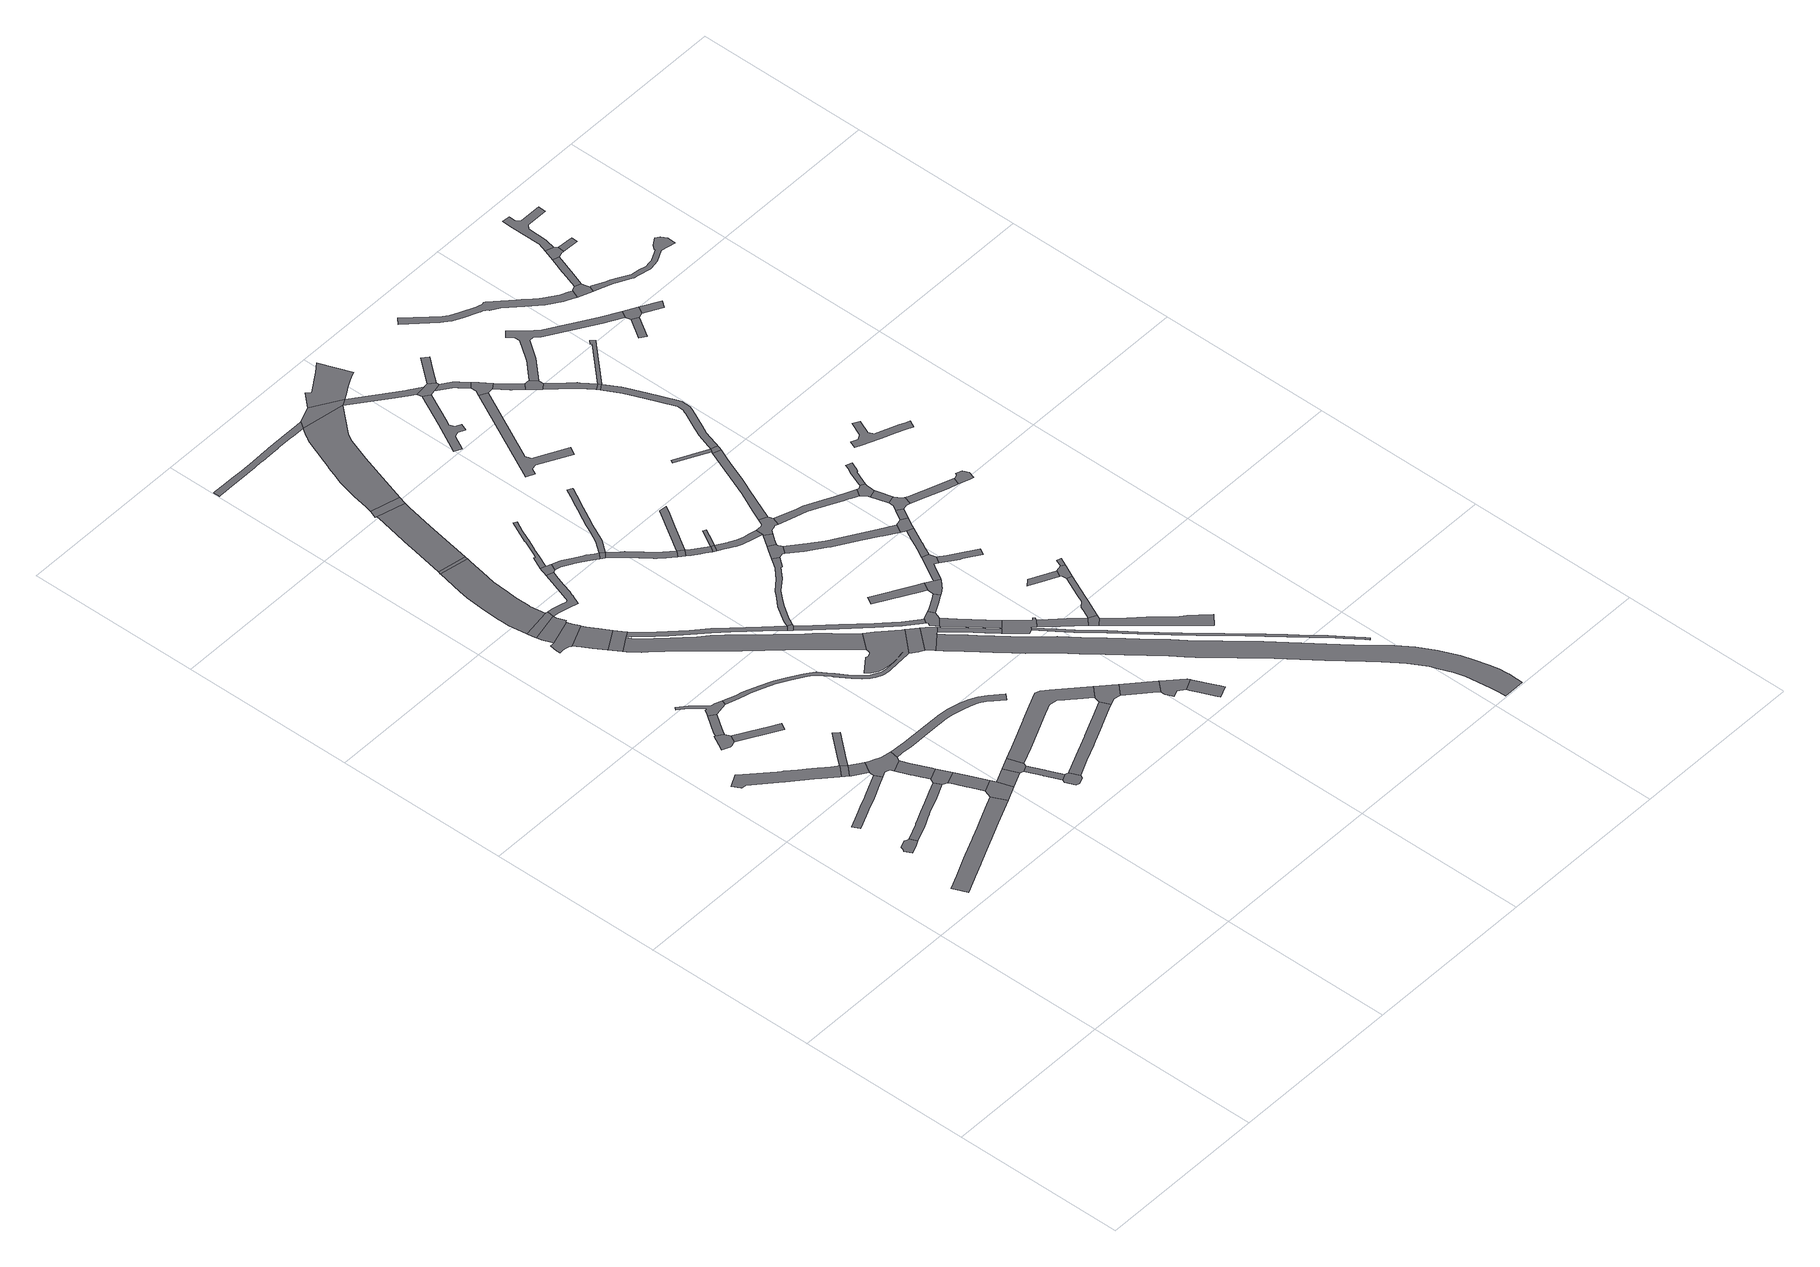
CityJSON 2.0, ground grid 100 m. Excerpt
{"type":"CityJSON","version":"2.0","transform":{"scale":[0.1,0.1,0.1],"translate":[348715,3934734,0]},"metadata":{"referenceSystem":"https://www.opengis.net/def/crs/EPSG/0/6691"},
"CityObjects":{
"road1":{"type":"Road","geometry":[{"type":"MultiSurface","lod":"1","boundaries":[[[0,1,2,3,4,5,6,7,8,9]]]}]},
"road2":{"type":"Road","attributes":{"RoadStructureAttribute.sectionType":"1"},"geometry":[{"type":"MultiSurface","lod":"1","boundaries":[[[10,11,12,13,14,15,16,17,18,19,20,21,22,23,24,25,26,27,28,29,30]]]}]},
"road3":{"type":"Road","attributes":{"RoadStructureAttribute.sectionType":"1"},"geometry":[{"type":"MultiSurface","lod":"1","boundaries":[[[31,32,33,34,35,36,37,38,39,40,41,42,43,44,45,46,47,48,49,50,51,52,53,54,55,56,57,58]]]}]},
"road4":{"type":"Road","attributes":{"RoadStructureAttribute.sectionType":"1"},"geometry":[{"type":"MultiSurface","lod":"1","boundaries":[[[59,60,61,62,63,64,65,66,67,68,69,70,71,72,73]]]}]},
"road5":{"type":"Road","attributes":{"RoadStructureAttribute.sectionType":"1"},"geometry":[{"type":"MultiSurface","lod":"1","boundaries":[[[74,75,76,77,78,79,80,4,3,81,82,83,84,85,86,87,88,89]]]}]},
"road6":{"type":"Road","geometry":[{"type":"MultiSurface","lod":"1","boundaries":[[[90,91,92,93,94,95,96,97,98]]]}]},
"road7":{"type":"Road","geometry":[{"type":"MultiSurface","lod":"1","boundaries":[[[99,100,101,31,58]]]}]},
"road8":{"type":"Road","attributes":{"RoadStructureAttribute.sectionType":"1"},"geometry":[{"type":"MultiSurface","lod":"1","boundaries":[[[93,102,103,104,105,94]]]}]},
"road9":{"type":"Road","attributes":{"RoadStructureAttribute.sectionType":"1"},"geometry":[{"type":"MultiSurface","lod":"1","boundaries":[[[100,106,107,108,109,110,111,112,101]]]}]},
"road10":{"type":"Road","attributes":{"RoadStructureAttribute.sectionType":"1"},"geometry":[{"type":"MultiSurface","lod":"1","boundaries":[[[113,114,115,116,117,92,91]]]}]},
"road11":{"type":"Road","geometry":[{"type":"MultiSurface","lod":"1","boundaries":[[[118,119,120,121,122,108,107,67,66,123,124,125,126,127]]]}]},
"road12":{"type":"Road","geometry":[{"type":"MultiSurface","lod":"1","boundaries":[[[128,129,130,131,132,133,134,135,136,137,138,139,104,103,140,141,142,143,144,145]]]}]},
"road13":{"type":"Road","geometry":[{"type":"MultiSurface","lod":"1","boundaries":[[[146,147,148,149,150,31,101]]]}]},
"road14":{"type":"Road","attributes":{"RoadStructureAttribute.sectionType":"1"},"geometry":[{"type":"MultiSurface","lod":"1","boundaries":[[[151,152,153,154,155,156,157,158,159,126,125]]]}]},
"road15":{"type":"Road","geometry":[{"type":"MultiSurface","lod":"1","boundaries":[[[88,160,161,156,155,89]]]}]},
"road16":{"type":"Road","attributes":{"RoadStructureAttribute.sectionType":"1"},"geometry":[{"type":"MultiSurface","lod":"1","boundaries":[[[162,161,160,163,164,165,166,167]]]}]},
"road17":{"type":"Road","geometry":[{"type":"MultiSurface","lod":"1","boundaries":[[[21,20,168,169,167,166]]]}]},
"road18":{"type":"Road","attributes":{"RoadStructureAttribute.sectionType":"1"},"geometry":[{"type":"MultiSurface","lod":"1","boundaries":[[[169,168,170,171]]]}]},
"road19":{"type":"Road","geometry":[{"type":"MultiSurface","lod":"1","boundaries":[[[172,173,174,175,176,177,178,179,180,181,182,183,184,185,186]]]}]},
"road20":{"type":"Road","attributes":{"function":"3","RoadStructureAttribute.sectionType":"1"},"geometry":[{"type":"MultiSurface","lod":"1","boundaries":[[[185,187,188,189,190,191,192,186]]]}]},
"road21":{"type":"Road","geometry":[{"type":"MultiSurface","lod":"1","boundaries":[[[193,191,190,194,195,196]]]}]},
"road22":{"type":"Road","attributes":{"RoadStructureAttribute.sectionType":"1"},"geometry":[{"type":"MultiSurface","lod":"1","boundaries":[[[197,198,199,200,201,202,203,204,205,182,181]]]}]},
"road23":{"type":"Road","geometry":[{"type":"MultiSurface","lod":"1","boundaries":[[[206,207,208,209,171,170]]]}]},
"road24":{"type":"Road","geometry":[{"type":"MultiSurface","lod":"1","boundaries":[[[210,211,212,213,214,202,201,215]]]}]},
"road25":{"type":"Road","attributes":{"RoadStructureAttribute.sectionType":"1"},"geometry":[{"type":"MultiSurface","lod":"1","boundaries":[[[216,217,218,219,207,206,220,221,222,223]]]}]},
"road26":{"type":"Road","geometry":[{"type":"MultiSurface","lod":"1","boundaries":[[[224,225,226,227,216,223,228,229]]]}]},
"road27":{"type":"Road","attributes":{"RoadStructureAttribute.sectionType":"1"},"geometry":[{"type":"MultiSurface","lod":"1","boundaries":[[[230,231,232,233,234,235,236,237,238,196,195,239,240,241,242,243,244,245,246,247,248,249,250]]]}]},
"road28":{"type":"Road","attributes":{"RoadStructureAttribute.sectionType":"1"},"geometry":[{"type":"MultiSurface","lod":"1","boundaries":[[[251,252,253,254,255,256,257,258,259,260,261,262,263,264,265,266,267,268,269,270,271,272,273,274,275,118,127]]]}]},
"road29":{"type":"Road","geometry":[{"type":"MultiSurface","lod":"1","boundaries":[[[276,277,278,279,230,250]]]}]},
"road30":{"type":"Road","attributes":{"RoadStructureAttribute.sectionType":"1"},"geometry":[{"type":"MultiSurface","lod":"1","boundaries":[[[190,280,281,282,283,284,285,286,287,288,289,290,291,292,293,294,295,296,297,298,299,300,301,194]]]}]},
"road31":{"type":"Road","geometry":[{"type":"MultiSurface","lod":"1","boundaries":[[[302,303,304,305,306,307,308,309,310,311,312,313,314,315,316,317,318,319,320,321,322,323,324,325,326,327,328,329,330,331,332,141,140,333,334,335,336,337,338,339,340,341,342,343,344,345,346,347,348,349,350,351,352,353,354,355,356,357,358,359,360,361,362,363,364,365,366,367,368]]]}]},
"road32":{"type":"Road","attributes":{"function":"3","RoadStructureAttribute.sectionType":"1"},"geometry":[{"type":"MultiSurface","lod":"1","boundaries":[[[369,370,371,372,373,374,375,376,377,378,361,360,379,380,381,382,383,384,385,386,387,388,389,390,391,392,393,394,210,215]]]}]},
"road33":{"type":"Road","attributes":{"RoadStructureAttribute.sectionType":"1"},"geometry":[{"type":"MultiSurface","lod":"1","boundaries":[[[211,395,396,397,398,399,400,401,402,403,404,405,406,407,408,409,410,411,412,413,212]]]}]},
"road34":{"type":"Road","attributes":{"function":"3","RoadStructureAttribute.sectionType":"1"},"geometry":[{"type":"MultiSurface","lod":"1","boundaries":[[[414,415,416,417,278,277,418,419,420,421,422]]]}]},
"road35":{"type":"Road","geometry":[{"type":"MultiSurface","lod":"1","boundaries":[[[423,424,425,426,292,291,427,428,429]]]}]},
"road36":{"type":"Road","attributes":{"RoadStructureAttribute.sectionType":"1"},"geometry":[{"type":"MultiSurface","lod":"1","boundaries":[[[430,431,432,433,434,435,436,227,226,437,438,439,440,441,442,443,444]]]}]},
"road37":{"type":"Road","attributes":{"RoadStructureAttribute.sectionType":"1"},"geometry":[{"type":"MultiSurface","lod":"1","boundaries":[[[208,445,446,447,448,449,450,451,452,453,454,455,456,457,458,459,460,461,462,463,464,465,466,467,209]]]}]},
"road38":{"type":"Road","geometry":[{"type":"MultiSurface","lod":"1","boundaries":[[[421,468,469,470,422]]]}]},
"road39":{"type":"Road","attributes":{"RoadStructureAttribute.sectionType":"1"},"geometry":[{"type":"MultiSurface","lod":"1","boundaries":[[[471,472,473,474,475,476,477,478,428,427,479,480,481,482,483,484]]]}]},
"road40":{"type":"Road","geometry":[{"type":"MultiSurface","lod":"1","boundaries":[[[405,404,485,486,487]]]}]},
"road41":{"type":"Road","attributes":{"RoadStructureAttribute.sectionType":"1"},"geometry":[{"type":"MultiSurface","lod":"1","boundaries":[[[488,489,490,491,492,493,494,495,496,497,498,499,500,423,429]]]}]},
"road42":{"type":"Road","attributes":{"RoadStructureAttribute.sectionType":"1"},"geometry":[{"type":"MultiSurface","lod":"1","boundaries":[[[501,502,503,504,505,506,507,508,509,510,511,512,513,514,515,516,517,518,519,520,521,522,523,524,525,526,527,528,529,530]]]}]},
"road43":{"type":"Road","geometry":[{"type":"MultiSurface","lod":"1","boundaries":[[[484,531,532,533,471]]]}]},
"road44":{"type":"Road","attributes":{"RoadStructureAttribute.sectionType":"1"},"geometry":[{"type":"MultiSurface","lod":"1","boundaries":[[[534,535,536,537,538,539,540,541,486,485,542,543,544,545,546,547,548,549,550]]]}]},
"road45":{"type":"Road","attributes":{"RoadStructureAttribute.sectionType":"1"},"geometry":[{"type":"MultiSurface","lod":"1","boundaries":[[[551,552,553,554,555,556,557,558,559,560,561,562,563,564,565,566,567,568,533,532]]]}]},
"road46":{"type":"Road","geometry":[{"type":"MultiSurface","lod":"1","boundaries":[[[569,357,356,570,571,572,573]]]}]},
"road47":{"type":"Road","attributes":{"function":"3","RoadStructureAttribute.sectionType":"1"},"geometry":[{"type":"MultiSurface","lod":"1","boundaries":[[[574,575,576,577,578,579,580,581,582,583,584,585,586,587,588,589,590,591,592,593,594,595,596,597,598,469,468,599,600,601,602,603,529]]]}]},
"road48":{"type":"Road","geometry":[{"type":"MultiSurface","lod":"1","boundaries":[[[604,605,606,573,572,607,608,609,610,611]]]}]},
"road49":{"type":"Road","attributes":{"RoadStructureAttribute.sectionType":"1"},"geometry":[{"type":"MultiSurface","lod":"1","boundaries":[[[612,613,614,615,616,617,618,619,620,621,622,623,624,625,626,627,628,629,630,631,405,487]]]}]},
"road50":{"type":"Road","geometry":[{"type":"MultiSurface","lod":"1","boundaries":[[[456,455,430,444,632,633,634]]]}]},
"road51":{"type":"Road","geometry":[{"type":"MultiSurface","lod":"1","boundaries":[[[562,561,635,636,637,638]]]}]},
"road52":{"type":"Road","attributes":{"RoadStructureAttribute.sectionType":"1"},"geometry":[{"type":"MultiSurface","lod":"1","boundaries":[[[533,639,640,641,642,643,644,645,646,647,648,649,650,651,652,653,654,655,656,657,658,659,660,661,662,471]]]}]},
"road53":{"type":"Road","attributes":{"RoadStructureAttribute.sectionType":"1"},"geometry":[{"type":"MultiSurface","lod":"1","boundaries":[[[637,663,664,665,666,667,668,669,670,638]]]}]},
"road54":{"type":"Road","attributes":{"RoadStructureAttribute.sectionType":"1"},"geometry":[{"type":"MultiSurface","lod":"1","boundaries":[[[671,634,633,672,673,674]]]}]},
"road55":{"type":"Road","geometry":[{"type":"MultiSurface","lod":"1","boundaries":[[[534,550,675,676,677,678,679,680,681]]]}]},
"road56":{"type":"Road","attributes":{"RoadStructureAttribute.sectionType":"1"},"geometry":[{"type":"MultiSurface","lod":"1","boundaries":[[[682,683,684,685,686,687,688,689,690,691,604,611]]]}]},
"road57":{"type":"Road","geometry":[{"type":"MultiSurface","lod":"1","boundaries":[[[692,693,668,667]]]}]},
"road58":{"type":"Road","attributes":{"RoadStructureAttribute.sectionType":"1"},"geometry":[{"type":"MultiSurface","lod":"1","boundaries":[[[694,695,696,697,698,562,638]]]}]},
"road59":{"type":"Road","attributes":{"RoadStructureAttribute.sectionType":"1"},"geometry":[{"type":"MultiSurface","lod":"1","boundaries":[[[678,699,700,701,702,703,704,705,706,679]]]}]},
"road60":{"type":"Road","geometry":[{"type":"MultiSurface","lod":"1","boundaries":[[[693,707,708,709,710,668]]]}]},
"road61":{"type":"Road","geometry":[{"type":"MultiSurface","lod":"1","boundaries":[[[711,712,713,714,715,671,674,716,717]]]}]},
"road62":{"type":"Road","attributes":{"RoadStructureAttribute.sectionType":"1"},"geometry":[{"type":"MultiSurface","lod":"1","boundaries":[[[718,719,720,721,722,723]]]}]},
"road63":{"type":"Road","geometry":[{"type":"MultiSurface","lod":"1","boundaries":[[[529,603,724,725,530]]]}]},
"road64":{"type":"Road","attributes":{"RoadStructureAttribute.sectionType":"1"},"geometry":[{"type":"MultiSurface","lod":"1","boundaries":[[[680,726,727,728,729,730,731,681]]]}]},
"road65":{"type":"Road","attributes":{"RoadStructureAttribute.sectionType":"1"},"geometry":[{"type":"MultiSurface","lod":"1","boundaries":[[[732,733,734,735,736,737,693,692,738,739,740,741,742,743,744,745,746,747,748,749]]]}]},
"road66":{"type":"Road","attributes":{"RoadStructureAttribute.sectionType":"1"},"geometry":[{"type":"MultiSurface","lod":"1","boundaries":[[[750,751,752,713,712,753,754,755,756,757,758]]]}]},
"road67":{"type":"Road","geometry":[{"type":"MultiSurface","lod":"1","boundaries":[[[759,760,761,762,763,623,622,764,765,766]]]}]},
"road68":{"type":"Road","geometry":[{"type":"MultiSurface","lod":"1","boundaries":[[[767,768,769,770,771,704,703,687,686,772,773,774,775,776]]]}]},
"road69":{"type":"Road","attributes":{"RoadStructureAttribute.sectionType":"1"},"geometry":[{"type":"MultiSurface","lod":"1","boundaries":[[[777,778,779,780,762,761]]]}]},
"road70":{"type":"Road","geometry":[{"type":"MultiSurface","lod":"1","boundaries":[[[728,781,782,783,784,785,786,787,718,723,788,729]]]}]},
"road71":{"type":"Road","attributes":{"RoadStructureAttribute.sectionType":"1"},"geometry":[{"type":"MultiSurface","lod":"1","boundaries":[[[789,790,791,792,793,794,767,776]]]}]},
"road72":{"type":"Road","geometry":[{"type":"MultiSurface","lod":"1","boundaries":[[[748,780,779,795,796,797,798,799,800,801,802,803,804,805,806,749]]]}]},
"road73":{"type":"Road","attributes":{"function":"3","RoadStructureAttribute.sectionType":"1"},"geometry":[{"type":"MultiSurface","lod":"1","boundaries":[[[807,808,809,810,725,724,811,812,813,814,815,816,817]]]}]},
"road74":{"type":"Road","attributes":{"RoadStructureAttribute.sectionType":"1"},"geometry":[{"type":"MultiSurface","lod":"1","boundaries":[[[818,819,820,821,822,823,824,825,826,827,828,829]]]}]},
"road75":{"type":"Road","attributes":{"function":"3","RoadStructureAttribute.sectionType":"1"},"geometry":[{"type":"MultiSurface","lod":"1","boundaries":[[[830,831,832,833,834,835,836,837,838,839,840,841,842,843,844,845,846,847,848,849,850,851,852,853,854,855,856,857,858,859,860,861,862,863,864,865,866,867,868,869,870,871,872,873,874,875,876,877,878,879,880,881,882,883,884,885,886,887,888,889,890,891,892,893,894,895,896,897,898,899,900,901,902,610,609]]]}]},
"road76":{"type":"Road","geometry":[{"type":"MultiSurface","lod":"1","boundaries":[[[791,790,903,904,905,906,907]]]}]},
"road77":{"type":"Road","attributes":{"RoadStructureAttribute.sectionType":"1"},"geometry":[{"type":"MultiSurface","lod":"1","boundaries":[[[908,909,910,911,912,913,914,915,916,917]]]}]},
"road78":{"type":"Road","attributes":{"RoadStructureAttribute.sectionType":"1"},"geometry":[{"type":"MultiSurface","lod":"1","boundaries":[[[918,919,920,921,724,603,922,923,924]]]}]},
"road79":{"type":"Road","attributes":{"RoadStructureAttribute.sectionType":"1"},"geometry":[{"type":"MultiSurface","lod":"1","boundaries":[[[765,925,926,927,928,929,930,931,932,933,934,935,936,937,938,939,940,941,766]]]}]},
"road80":{"type":"Road","geometry":[{"type":"MultiSurface","lod":"1","boundaries":[[[942,943,944,945,787,786,946,947,948,949,950,951]]]}]},
"road81":{"type":"Road","attributes":{"RoadStructureAttribute.sectionType":"1"},"geometry":[{"type":"MultiSurface","lod":"1","boundaries":[[[906,952,953,954,955,956,957,958,959,907]]]}]},
"road82":{"type":"Road","attributes":{"RoadStructureAttribute.sectionType":"1"},"geometry":[{"type":"MultiSurface","lod":"1","boundaries":[[[904,960,961,962,963,964,965,966,967,968,969,970,971,972,973,905]]]}]},
"road83":{"type":"Road","attributes":{"RoadStructureAttribute.sectionType":"1"},"geometry":[{"type":"MultiSurface","lod":"1","boundaries":[[[974,975,976,977,978,979,980,981,982,983,984,985,986,987,988,989,990,774,773,991,992,993,994,995,996,997,998,999,1000,1001,1002,1003,1004,1005,1006,1007,1008,1009]]]}]},
"road84":{"type":"Road","geometry":[{"type":"MultiSurface","lod":"1","boundaries":[[[1010,918,924,818,829,1011,1012,1013]]]}]},
"road85":{"type":"Road","attributes":{"RoadStructureAttribute.sectionType":"1"},"geometry":[{"type":"MultiSurface","lod":"1","boundaries":[[[1014,1015,1016,1017,1018,1019,1020,1021,1022,1023,942,951]]]}]},
"road86":{"type":"Road","attributes":{"RoadStructureAttribute.sectionType":"1"},"geometry":[{"type":"MultiSurface","lod":"1","boundaries":[[[1024,1025,1026,1027,1028,1029,950,949]]]}]},
"road87":{"type":"Road","attributes":{"RoadStructureAttribute.sectionType":"1"},"geometry":[{"type":"MultiSurface","lod":"1","boundaries":[[[1030,1031,1032,1033,1034,1035,1036,1037,1038,1039,1040,1041,803,802]]]}]},
"road88":{"type":"Road","attributes":{"RoadStructureAttribute.sectionType":"1"},"geometry":[{"type":"MultiSurface","lod":"1","boundaries":[[[1042,1043,1044,1045,1046,1047]]]}]},
"road89":{"type":"Road","attributes":{"RoadStructureAttribute.sectionType":"1"},"geometry":[{"type":"MultiSurface","lod":"1","boundaries":[[[1048,1049,1050,1051,1052,1053,800,799,1054,1055,1056,1057,1058,1059,1060,1061,1062]]]}]},
"road90":{"type":"Road","attributes":{"RoadStructureAttribute.sectionType":"1"},"geometry":[{"type":"MultiSurface","lod":"1","boundaries":[[[1063,1064,1065,1066,1067,1068,1069,1070,1012,1011]]]}]},
"road91":{"type":"Road","geometry":[{"type":"MultiSurface","lod":"1","boundaries":[[[1071,933,932,1019,1018,1072,1073,1074]]]}]},
"road92":{"type":"Road","geometry":[{"type":"MultiSurface","lod":"1","boundaries":[[[1075,1076,1077,1078,1079,1080]]]}]},
"road93":{"type":"Road","geometry":[{"type":"MultiSurface","lod":"1","boundaries":[[[1081,1082,1083,1047,1046,1084,955,954]]]}]},
"road94":{"type":"Road","geometry":[{"type":"MultiSurface","lod":"1","boundaries":[[[1085,1086,1087,1010,1013]]]}]},
"road95":{"type":"Road","geometry":[{"type":"MultiSurface","lod":"1","boundaries":[[[916,1088,1089,1090,1091,1068,1067,1092,917]]]}]},
"road96":{"type":"Road","attributes":{"RoadStructureAttribute.sectionType":"1"},"geometry":[{"type":"MultiSurface","lod":"1","boundaries":[[[1093,1094,1095,1071,1074]]]}]},
"road97":{"type":"Road","attributes":{"RoadStructureAttribute.sectionType":"1"},"geometry":[{"type":"MultiSurface","lod":"1","boundaries":[[[1096,1097,1083,1082]]]}]},
"road98":{"type":"Road","attributes":{"RoadStructureAttribute.sectionType":"1"},"geometry":[{"type":"MultiSurface","lod":"1","boundaries":[[[1088,1098,1099,1100,1101,1102,1089]]]}]},
"road99":{"type":"Road","geometry":[{"type":"MultiSurface","lod":"1","boundaries":[[[1079,1038,1037,1103,1104,1105,1080]]]}]},
"road100":{"type":"Road","geometry":[{"type":"MultiSurface","lod":"1","boundaries":[[[1094,1106,1107,1108,1109,1110,1111,1112,1113,1114,1115,1116,1095]]]}]},
"road101":{"type":"Road","geometry":[{"type":"MultiSurface","lod":"1","boundaries":[[[1061,1117,1118,1119,1120,1121,1122,1123,1124,1125,1126,1127,1062]]]}]},
"road102":{"type":"Road","attributes":{"RoadStructureAttribute.sectionType":"1"},"geometry":[{"type":"MultiSurface","lod":"1","boundaries":[[[1112,1111,1128,1121,1120]]]}]},
"road103":{"type":"Road","geometry":[{"type":"MultiSurface","lod":"1","boundaries":[[[1129,1130,1131,1101,1100,1132,1133,1134]]]}]},
"road104":{"type":"Road","attributes":{"RoadStructureAttribute.sectionType":"1"},"geometry":[{"type":"MultiSurface","lod":"1","boundaries":[[[1135,1136,1137,1138,1139,1140,1141,1142,1129,1134]]]}]},
"road105":{"type":"Road","attributes":{"RoadStructureAttribute.sectionType":"1"},"geometry":[{"type":"MultiSurface","lod":"1","boundaries":[[[1143,1144,1145,1146,1147,1148,1149,1150,1151,1126,1125]]]}]},
"road106":{"type":"Road","attributes":{"RoadStructureAttribute.sectionType":"1"},"geometry":[{"type":"MultiSurface","lod":"1","boundaries":[[[1152,1153,1154,1155,1156,1157,1158,1159,1160,1161,1162,1163,1080,1105,1164,1165,1166,1167,1168,1169,1170,1171,1172,1173,1174,1175,1176,1177,1178]]]}]},
"road107":{"type":"Road","geometry":[{"type":"MultiSurface","lod":"1","boundaries":[[[1139,1138,1152,1178]]]}]},
"road108":{"type":"Road","attributes":{"RoadStructureAttribute.sectionType":"1"},"geometry":[{"type":"MultiSurface","lod":"1","boundaries":[[[1179,1180,1181,1182,1183,1184,1108,1107,1185,1186,1187,1188]]]}]},
"road109":{"type":"Road","attributes":{"RoadStructureAttribute.sectionType":"1"},"geometry":[{"type":"MultiSurface","lod":"1","boundaries":[[[1189,1190,1191,1192,1193,1194,1139,1178]]]}]},
"road110":{"type":"Road","geometry":[{"type":"MultiSurface","lod":"1","boundaries":[[[1195,1196,1197,1198,1199,1200,1201,1179,1188]]]}]},
"road111":{"type":"Road","geometry":[{"type":"MultiSurface","lod":"1","boundaries":[[[1202,1203,1204,1205,1206,1207,1208,1209,1210,1211,1212,1213,1214,1131,1130,1215,1216,1217,1218,1219,1220,1221]]]}]},
"road112":{"type":"Road","attributes":{"RoadStructureAttribute.sectionType":"1"},"geometry":[{"type":"MultiSurface","lod":"1","boundaries":[[[1222,1223,1224,1225,1226,1227,1228,1229,1230,1231,1232,1233,1234,1235,1236,1237,1238,1239,1240,1241,1242,1243,1244,1245,1246,1247,1248,1249,1250,1251,1252,1253,1254,1255]]]}]},
"road113":{"type":"Road","attributes":{"RoadStructureAttribute.sectionType":"1"},"geometry":[{"type":"MultiSurface","lod":"1","boundaries":[[[1256,1257,1258,1259,1260,1261,1262,1263,1264,1265,1266,1267,1268,1269,1270,1271]]]}]},
"road114":{"type":"Road","attributes":{"RoadStructureAttribute.sectionType":"1"},"geometry":[{"type":"MultiSurface","lod":"1","boundaries":[[[1272,1273,1274,1275]]]}]},
"road115":{"type":"Road","geometry":[{"type":"MultiSurface","lod":"1","boundaries":[[[1272,1275,1276,1277,1202,1221]]]}]},
"road116":{"type":"Road","geometry":[{"type":"MultiSurface","lod":"1","boundaries":[[[1278,1279,1280,1281,1282,1283,1222,1255]]]}]},
"road117":{"type":"Road","attributes":{"RoadStructureAttribute.sectionType":"1"},"geometry":[{"type":"MultiSurface","lod":"1","boundaries":[[[1284,1285,1277,1276]]]}]},
"road118":{"type":"Road","attributes":{"RoadStructureAttribute.sectionType":"1"},"geometry":[{"type":"MultiSurface","lod":"1","boundaries":[[[1286,1287,1288,1289,1290,1282,1281]]]}]},
"road119":{"type":"Road","geometry":[{"type":"MultiSurface","lod":"1","boundaries":[[[1291,1292,1288,1287,1293,1294,1295]]]}]},
"road120":{"type":"Road","geometry":[{"type":"MultiSurface","lod":"1","boundaries":[[[1296,1297,1298,1299,1300,1301,1302,1303,1304,1305,1306,1307,1308,1309,1310,1311,1312,1313,1314,1315,1316,1317,1318,1319,1320,1321,1322,1323,1324,1325,1326,1327,1328,1279,1278]]]}]},
"road121":{"type":"Road","attributes":{"RoadStructureAttribute.sectionType":"1"},"geometry":[{"type":"MultiSurface","lod":"1","boundaries":[[[1294,1329,1330,1295]]]}]},
"road122":{"type":"Road","attributes":{"RoadStructureAttribute.sectionType":"1"},"geometry":[{"type":"MultiSurface","lod":"1","boundaries":[[[1331,1332,1333,1334,1335,1336,1337,1338,1339,1340,1341,1342,1343,1344,1345,1346,1292,1291]]]}]}
},
"vertices":[
[349,1483,0],[399,1505,0],[410,1510,0],[429,1519,0],[411,1560,0],[402,1563,0],[385,1570,0],[342,1552,0],[336,1535,0],[330,1525,0],
[322,1096,0],[407,1135,0],[424,1142,0],[507,1180,0],[517,1185,0],[650,1244,0],[681,1259,0],[720,1276,0],[783,1304,0],[903,1358,0],[932,1371,0],[895,1453,0],[819,1420,0],[720,1375,0],[689,1361,0],[621,1331,0],[611,1326,0],[508,1280,0],[500,1277,0],[369,1216,0],[284,1178,0],
[575,2153,0],[569,2159,0],[543,2182,0],[521,2200,0],[493,2225,0],[481,2236,0],[474,2243,0],[453,2261,0],[421,2289,0],[368,2336,0],[363,2341,0],[345,2357,0],[219,2471,0],[221,2473,0],[198,2492,0],[191,2499,0],[118,2461,0],[141,2416,0],[142,2416,0],[146,2415,0],[171,2413,0],[313,2285,0],[315,2283,0],[424,2187,0],[444,2169,0],[452,2162,0],[518,2104,0],[523,2099,0],
[312,1789,0],[396,1827,0],[458,1853,0],[484,1865,0],[515,1877,0],[520,1880,0],[600,1918,0],[657,1944,0],[634,1984,0],[516,1930,0],[509,1927,0],[489,1918,0],[424,1888,0],[391,1874,0],[292,1829,0],
[727,1703,0],[652,1669,0],[591,1641,0],[574,1634,0],[544,1620,0],[512,1605,0],[508,1603,0],[512,1554,0],[543,1569,0],[583,1589,0],[606,1599,0],[618,1605,0],[718,1649,0],[792,1682,0],[806,1688,0],[787,1730,0],
[335,2646,0],[364,2654,0],[383,2693,0],[371,2726,0],[334,2749,0],[327,2752,0],[315,2729,0],[281,2665,0],[324,2643,0],
[538,2084,0],[553,2071,0],[603,2127,0],
[395,2762,0],[453,2845,0],[415,2871,0],[346,2772,0],
[562,2063,0],[635,2014,0],[675,2078,0],[630,2108,0],[629,2109,0],[608,2123,0],[605,2125,0],
[564,2540,0],[591,2525,0],[614,2562,0],[543,2602,0],[530,2609,0],
[813,2030,0],[781,2035,0],[754,2040,0],[721,2054,0],[694,2065,0],[688,1958,0],[715,1947,0],[723,1929,0],[791,1959,0],[805,1980,0],
[462,2922,0],[436,2957,0],[407,2988,0],[357,3031,0],[346,3018,0],[395,2975,0],[422,2945,0],[449,2910,0],[453,2903,0],[446,2903,0],[436,2907,0],[428,2890,0],[532,2860,0],[542,2887,0],[505,2901,0],[484,2906,0],[472,2913,0],[467,2917,0],
[628,2156,0],[754,2307,0],[724,2332,0],[703,2307,0],[601,2184,0],
[757,1849,0],[759,1847,0],[783,1792,0],[783,1790,0],[798,1757,0],[867,1787,0],[860,1803,0],[815,1906,0],[795,1951,0],
[833,1675,0],[903,1706,0],
[934,1638,0],[837,1668,0],[872,1588,0],[874,1583,0],[911,1500,0],[981,1531,0],
[1023,1412,0],[995,1499,0],
[1117,1454,0],[1080,1537,0],
[296,3773,0],[282,3774,0],[274,3730,0],[276,3729,0],[273,3706,0],[299,3708,0],[317,3706,0],[334,3703,0],[345,3697,0],[347,3695,0],[483,3755,0],[481,3760,0],[464,3797,0],[457,3822,0],[307,3774,0],
[455,3827,0],[467,3834,0],[448,3882,0],[444,3900,0],[279,3863,0],[285,3834,0],
[274,3883,0],[450,3940,0],[437,3942,0],[269,3917,0],
[355,3687,0],[363,3676,0],[376,3654,0],[404,3608,0],[443,3543,0],[563,3616,0],[525,3678,0],[524,3680,0],[494,3730,0],
[1136,1447,0],[1173,1464,0],[1180,1483,0],[1152,1569,0],
[566,3534,0],[575,3539,0],[601,3555,0],[597,3561,0],[587,3577,0],[483,3481,0],
[1254,1281,0],[1215,1368,0],[1215,1370,0],[1212,1377,0],[1176,1359,0],[1178,1353,0],[1179,1351,0],[1218,1265,0],
[1254,1184,0],[1290,1199,0],[1298,1218,0],[1275,1273,0],[1210,1244,0],[1235,1190,0],
[308,4512,0],[277,4357,0],[277,4356,0],[267,4302,0],[258,4182,0],[255,4135,0],[254,4091,0],[254,4078,0],[254,4019,0],[424,4033,0],[424,4037,0],[424,4050,0],[424,4078,0],[424,4128,0],[428,4179,0],[436,4281,0],[444,4325,0],[445,4329,0],[451,4363,0],[471,4460,0],[474,4479,0],
[844,1980,0],[905,1976,0],[1065,1976,0],[1168,1975,0],[1195,1972,0],[1211,1970,0],[1283,1953,0],[1325,1939,0],[1354,1927,0],[1365,1923,0],[1399,1897,0],[1415,1882,0],[1462,1838,0],[1489,1868,0],[1466,1889,0],[1425,1928,0],[1384,1958,0],[1343,1980,0],[1296,1996,0],[1219,2015,0],[1170,2020,0],[1066,2021,0],[906,2021,0],[859,2026,0],[819,2029,0],
[475,4481,0],[478,4500,0],[313,4529,0],[305,4513,0],
[480,3896,0],[539,3881,0],[594,3867,0],[601,3882,0],[601,3883,0],[612,3908,0],[619,3925,0],[619,3926,0],[629,3953,0],[646,4005,0],[669,4074,0],[679,4098,0],[639,4112,0],[631,4087,0],[606,4011,0],[590,3965,0],[581,3938,0],[575,3923,0],[561,3917,0],[560,3917,0],[540,3923,0],[487,3935,0],
[1147,2490,0],[1167,2463,0],[1201,2444,0],[1226,2436,0],[1264,2431,0],[1294,2431,0],[1328,2434,0],[1363,2440,0],[1379,2443,0],[1381,2439,0],[1304,2427,0],[1243,2425,0],[1214,2428,0],[1198,2432,0],[1171,2447,0],[1150,2460,0],[1125,2485,0],[1095,2523,0],[1048,2597,0],[1041,2607,0],[995,2671,0],[971,2693,0],[946,2709,0],[877,2752,0],[812,2788,0],[789,2798,0],[747,2815,0],[682,2841,0],[647,2853,0],[615,2860,0],[560,2880,0],[609,2834,0],[615,2833,0],[640,2827,0],[674,2817,0],[738,2794,0],[780,2777,0],[801,2767,0],[819,2757,0],[865,2732,0],[933,2690,0],[957,2675,0],[978,2655,0],[1023,2591,0],[1028,2584,0],[1076,2510,0],[1107,2469,0],[1135,2441,0],[1159,2426,0],[1189,2411,0],[1208,2406,0],[1241,2404,0],[1303,2407,0],[1383,2412,0],[1391,2413,0],[1505,2538,0],[1496,2546,0],[1396,2637,0],[1348,2676,0],[1276,2586,0],[1276,2580,0],[1275,2572,0],[1272,2564,0],[1266,2558,0],[1256,2554,0],[1245,2551,0],[1232,2554,0],
[493,3465,0],[540,3407,0],[561,3385,0],[618,3327,0],[720,3216,0],[871,3042,0],[945,2962,0],[1083,2813,0],[1130,2760,0],[1166,2719,0],[1336,2686,0],[1249,2790,0],[1219,2825,0],[1188,2860,0],[1167,2883,0],[1164,2887,0],[953,3116,0],[899,3177,0],[850,3228,0],[800,3273,0],[752,3323,0],[708,3367,0],[665,3411,0],[652,3425,0],[627,3450,0],[586,3500,0],
[589,3516,0],[644,3455,0],[667,3431,0],[714,3383,0],[790,3310,0],[867,3239,0],[932,3171,0],[1040,3057,0],[1119,2975,0],[1124,2969,0],[1146,2990,0],[1061,3078,0],[953,3191,0],[888,3260,0],[811,3331,0],[736,3405,0],[697,3444,0],[666,3476,0],[613,3534,0],
[404,4998,0],[356,4756,0],[353,4739,0],[327,4599,0],[515,4709,0],[527,4773,0],[559,4932,0],[568,4966,0],[406,5010,0],
[658,4170,0],[652,4150,0],[647,4134,0],[647,4133,0],[698,4108,0],[714,4147,0],[687,4158,0],
[1748,1486,0],[1645,1440,0],[1638,1437,0],[1520,1383,0],[1519,1383,0],[1391,1326,0],[1283,1277,0],[1398,1263,0],[1499,1308,0],[1525,1320,0],[1556,1334,0],[1626,1366,0],[1635,1370,0],[1739,1416,0],[1773,1431,0],
[1281,1528,0],[1282,1528,0],[1391,1577,0],[1510,1631,0],[1529,1639,0],[1569,1657,0],[1618,1650,0],[1646,1624,0],[1687,1587,0],[1692,1582,0],[1756,1524,0],[1809,1579,0],[1651,1723,0],[1615,1756,0],[1611,1757,0],[1590,1766,0],[1588,1765,0],[1584,1763,0],[1501,1726,0],[1407,1684,0],[1406,1683,0],[1225,1602,0],[1205,1593,0],
[581,5013,0],[414,5056,0],[397,5013,0],
[928,4020,0],[910,4034,0],[876,4058,0],[862,4067,0],[812,4099,0],[769,4125,0],[752,4132,0],[748,4133,0],[730,4098,0],[785,4068,0],[793,4064,0],[824,4044,0],[873,4013,0],[898,3992,0],
[1143,2948,0],[1165,2968,0],[1170,2978,0],
[718,4229,0],[740,4278,0],[741,4281,0],[766,4335,0],[797,4406,0],[829,4468,0],[811,4476,0],[752,4350,0],[750,4344,0],[722,4281,0],[713,4259,0],[702,4235,0],[691,4239,0],
[631,5727,0],[561,5726,0],[417,5726,0],[408,5725,0],[391,5725,0],[301,5723,0],[214,5720,0],[157,5722,0],[105,5724,0],[82,5724,0],[19,5724,0],[8,5724,0],[9,5687,0],[18,5687,0],[55,5687,0],[82,5688,0],[216,5686,0],[273,5687,0],[292,5688,0],[306,5688,0],[309,5688,0],[335,5688,0],[336,5688,0],[409,5690,0],[451,5690,0],[453,5690,0],[543,5690,0],[561,5689,0],[636,5689,0],[662,5728,0],
[910,3982,0],[921,3974,0],[950,4000,0],
[1624,2514,0],[1614,2522,0],[1536,2585,0],[1469,2651,0],[1441,2679,0],[1320,2804,0],[1232,2896,0],[1206,2922,0],[1184,2902,0],[1187,2899,0],[1206,2880,0],[1298,2783,0],[1419,2658,0],[1484,2594,0],[1516,2563,0],[1595,2498,0],[1606,2490,0],
[987,3907,0],[1005,3884,0],[1032,3850,0],[1039,3842,0],[1057,3819,0],[1061,3815,0],[1076,3795,0],[1087,3781,0],[1106,3761,0],[1118,3750,0],[1161,3713,0],[1187,3743,0],[1116,3809,0],[1076,3860,0],[1073,3864,0],[1065,3874,0],[1017,3933,0],[1004,3947,0],
[1509,2534,0],[1432,2385,0],[1439,2381,0],[1458,2368,0],[1561,2491,0],
[631,5681,0],[626,5673,0],[620,5665,0],[616,5657,0],[611,5649,0],[606,5641,0],[601,5633,0],[596,5625,0],[592,5617,0],[587,5609,0],[583,5601,0],[529,5460,0],[513,5416,0],[511,5413,0],[502,5391,0],[491,5362,0],[481,5333,0],[471,5304,0],[463,5274,0],[454,5245,0],[447,5215,0],[440,5185,0],[434,5155,0],[428,5125,0],[423,5095,0],[651,5229,0],[680,5319,0],[726,5451,0],[753,5496,0],[884,5647,0],
[1619,2428,0],[1614,2434,0],[1585,2471,0],[1466,2363,0],[1492,2330,0],[1493,2328,0],[1584,2399,0],[1596,2408,0],
[1187,3010,0],[1198,3027,0],[1246,3100,0],[1266,3123,0],[1276,3135,0],[1312,3175,0],[1380,3226,0],[1435,3283,0],[1443,3278,0],[1445,3281,0],[1486,3333,0],[1452,3356,0],[1414,3301,0],[1383,3270,0],[1359,3247,0],[1293,3194,0],[1260,3157,0],[1221,3115,0],[1162,3027,0],[1152,3004,0],
[1809,1447,0],[1849,1440,0],[1901,1494,0],
[1167,3708,0],[1177,3700,0],[1191,3687,0],[1218,3717,0],
[1005,4072,0],[1033,4126,0],[1036,4133,0],[1059,4181,0],[1071,4204,0],[1080,4221,0],[1083,4226,0],[1115,4286,0],[1131,4314,0],[1161,4370,0],[1183,4410,0],[1185,4414,0],[1159,4429,0],[1157,4425,0],[1135,4385,0],[1114,4346,0],[1089,4300,0],[1056,4240,0],[1049,4226,0],[1044,4218,0],[1032,4195,0],[1009,4145,0],[1006,4139,0],[979,4088,0],
[1212,3669,0],[1250,3641,0],[1278,3623,0],[1284,3618,0],[1300,3605,0],[1322,3639,0],[1243,3696,0],[1237,3700,0],
[2048,1361,0],[1931,1366,0],[1988,1315,0],[1998,1306,0],
[1616,2482,0],[1607,2464,0],[1622,2440,0],[1633,2427,0],[1676,2463,0],[1691,2501,0],[1676,2537,0],
[1606,2397,0],[1660,2334,0],[1710,2270,0],[1746,2225,0],[1797,2163,0],[1820,2182,0],[1769,2244,0],[1716,2311,0],[1683,2353,0],[1629,2416,0],
[1317,3595,0],[1338,3629,0],
[1312,3863,0],[1370,3954,0],[1390,3987,0],[1345,3991,0],[1344,3989,0],
[1636,2422,0],[1694,2354,0],[1718,2323,0],[1820,2191,0],[1825,2186,0],[1865,2222,0],[1861,2226,0],[1728,2396,0],
[1362,3671,0],[1375,3694,0],[1394,3730,0],[1378,3739,0],
[2054,1250,0],[2091,1221,0],[2158,1251,0],[2152,1266,0],[2076,1335,0],[1999,1276,0],[2018,1234,0],
[1813,2679,0],[1772,2702,0],[1557,2824,0],[1532,2780,0],[1765,2648,0],[1788,2635,0],
[924,5667,0],[760,5765,0],
[1748,2533,0],[1794,2559,0],[1803,2564,0],[1786,2596,0],[1755,2578,0],[1695,2545,0],
[1510,3552,0],[1481,3558,0],[1448,3568,0],[1422,3580,0],[1404,3590,0],[1400,3592,0],[1325,3589,0],[1351,3575,0],[1372,3561,0],[1382,3556,0],[1391,3551,0],[1404,3544,0],[1426,3535,0],[1433,3532,0],[1449,3526,0],[1481,3516,0],[1552,3501,0],[1554,3543,0],
[2218,1117,0],[2207,1142,0],[2161,1246,0],[2099,1205,0],[2119,1157,0],[2123,1148,0],[2156,1073,0],[2162,1059,0],[2231,1089,0],
[1548,3382,0],[1542,3394,0],[1541,3404,0],[1504,3429,0],[1484,3402,0],[1512,3338,0],[1521,3331,0],[1554,3371,0],
[1979,2096,0],[1987,2109,0],[1977,2117,0],[1964,2107,0],[1936,2141,0],[1886,2057,0],[1908,2068,0],[1920,2077,0],[1923,2084,0],[1942,2062,0],
[1563,3436,0],[1564,3437,0],[1586,3465,0],[1549,3494,0],
[1811,2568,0],[1847,2592,0],[1851,2597,0],[1859,2605,0],[1884,2630,0],[1887,2636,0],[1855,2655,0],[1786,2602,0],
[2020,1977,0],[2117,1877,0],[2152,1911,0],[2142,1922,0],[2085,1986,0],[2023,2052,0],
[1601,3485,0],[1630,3493,0],[1639,3497,0],[1647,3493,0],[1655,3490,0],[1669,3534,0],[1663,3552,0],[1660,3561,0],[1616,3581,0],[1601,3550,0],[1591,3543,0],[1571,3542,0],
[1025,5938,0],[972,5899,0],[850,5819,0],[830,5843,0],[954,5686,0],[980,5702,0],[1006,5717,0],[1033,5731,0],[1060,5744,0],[1088,5756,0],[1093,5758,0],
[1189,5395,0],[1094,5205,0],[999,5025,0],[1039,5004,0],[1083,5088,0],[1111,5097,0],[1149,5079,0],[1168,5120,0],[1133,5137,0],[1123,5165,0],[1134,5185,0],[1225,5367,0],
[1506,2312,0],[1518,2296,0],[1582,2217,0],[1590,2207,0],[1669,2107,0],[1684,2088,0],[1769,1981,0],[1867,1869,0],[1939,1778,0],[1975,1734,0],[2020,1680,0],[2035,1661,0],[2078,1609,0],[2215,1437,0],[2261,1377,0],[2293,1334,0],[2295,1332,0],[2323,1298,0],[2347,1270,0],[2375,1237,0],[2426,1176,0],[2503,1085,0],[2694,840,0],[2818,683,0],[2865,623,0],[2918,553,0],[2941,522,0],[2995,425,0],[3013,381,0],[3042,308,0],[3050,277,0],[3058,246,0],[3070,172,0],[3078,100,0],[3081,76,0],[3083,54,0],[3084,9,0],[3208,8,0],[3210,47,0],[3212,87,0],[3211,97,0],[3209,111,0],[3205,157,0],[3194,213,0],[3175,291,0],[3152,363,0],[3105,469,0],[3054,570,0],[2994,653,0],[2985,662,0],[2955,695,0],[2907,755,0],[2784,913,0],[2593,1157,0],[2465,1310,0],[2409,1376,0],[2397,1389,0],[2394,1393,0],[2390,1398,0],[2385,1404,0],[2355,1444,0],[2305,1509,0],[2253,1573,0],[2167,1681,0],[2110,1752,0],[2029,1850,0],[1957,1942,0],[1859,2054,0],[1759,2179,0],[1707,2245,0],[1679,2279,0],[1608,2368,0],[1594,2386,0],
[2132,1862,0],[2151,1839,0],[2188,1870,0],[2198,1891,0],[2154,1912,0],
[1096,4642,0],[1141,4619,0],[1159,4655,0],[1189,4660,0],[1371,4566,0],[1394,4611,0],[1212,4704,0],[1201,4739,0],[1418,5166,0],[1374,5188,0],
[1245,5430,0],[1177,5476,0],[1169,5482,0],[925,5666,0],[1081,5498,0],[1145,5449,0],[1182,5424,0],
[1596,3270,0],[1688,3203,0],[1700,3194,0],[1706,3191,0],[1832,3111,0],[1926,3051,0],[1932,3047,0],[2005,3001,0],[2034,3048,0],[1956,3093,0],[1908,3123,0],[1839,3165,0],[1751,3219,0],[1722,3237,0],[1721,3238,0],[1649,3293,0],[1630,3307,0],
[1942,2806,0],[1911,2752,0],[1868,2677,0],[1858,2660,0],[1889,2639,0],[1935,2717,0],[1945,2732,0],[1965,2718,0],[1989,2754,0],[1979,2794,0],
[2247,1996,0],[2256,2015,0],[2325,2162,0],[2296,2175,0],[2243,2058,0],[2221,2012,0],[2189,1986,0],[2176,1957,0],
[2266,1705,0],[2404,1545,0],[2444,1498,0],[2468,1471,0],[2507,1426,0],[2521,1410,0],[2577,1462,0],[2574,1465,0],[2528,1515,0],[2485,1557,0],[2458,1582,0],[2358,1692,0],[2349,1701,0],[2247,1800,0],
[2942,797,0],[2880,880,0],[2833,945,0],[2777,1012,0],[2707,1099,0],[2640,1181,0],[2578,1256,0],[2511,1337,0],[2448,1409,0],[2447,1411,0],[2418,1447,0],[2378,1498,0],[2372,1505,0],[2242,1665,0],[2150,1783,0],[2047,1907,0],[1994,1980,0],[1982,1971,0],[2035,1897,0],[2138,1774,0],[2230,1656,0],[2335,1526,0],[2366,1488,0],[2413,1430,0],[2429,1409,0],[2435,1401,0],[2500,1327,0],[2566,1246,0],[2628,1172,0],[2696,1089,0],[2765,1002,0],[2822,936,0],[2868,871,0],[2930,788,0],[2945,767,0],[2957,776,0],
[1269,5433,0],[1255,5375,0],[1306,5388,0],[1304,5405,0],
[1981,2797,0],[1999,2834,0],[2018,2871,0],[2020,2874,0],[2068,2969,0],[2032,2984,0],[2002,2925,0],[1983,2886,0],[1971,2862,0],[1960,2842,0],
[2055,2656,0],[2066,2649,0],[2154,2593,0],[2175,2629,0],[2087,2685,0],[2034,2722,0],
[1714,3687,0],[1723,3707,0],[1740,3745,0],[1766,3804,0],[1780,3836,0],[1828,3953,0],[1843,3989,0],[1864,4041,0],[1821,4058,0],[1699,3762,0],[1645,3645,0],[1626,3603,0],
[2165,2313,0],[2163,2311,0],[2131,2285,0],[2179,2261,0],[2285,2208,0],[2303,2244,0],
[2069,3369,0],[1979,3411,0],[1954,3423,0],[1832,3480,0],[1798,3491,0],[1678,3531,0],[1724,3469,0],[1816,3440,0],[1928,3386,0],[1988,3358,0],[2015,3345,0],[2026,3339,0],[2051,3327,0],[2065,3319,0],[2092,3358,0],
[1330,5323,0],[1335,5320,0],[1349,5300,0],[1371,5273,0],[1388,5254,0],[1419,5279,0],[1382,5323,0],[1363,5349,0],
[2070,3059,0],[2078,2987,0],[2083,2997,0],[2107,3038,0],
[1657,4176,0],[1651,4179,0],[1640,4162,0],[1756,4103,0],[1825,4068,0],[1836,4084,0],
[2357,2229,0],[2362,2240,0],[2341,2253,0],[2293,2204,0],
[1363,5478,0],[1420,5548,0],[1385,5576,0],
[1453,5170,0],[1485,5193,0],[1444,5249,0],[1441,5253,0],[1390,5220,0],
[2116,3054,0],[2140,3097,0],[2107,3118,0],
[2384,2286,0],[2358,2293,0],
[1505,5100,0],[1512,5092,0],[1555,5045,0],[1584,5072,0],[1536,5125,0],
[1871,4057,0],[1872,4060,0],[1876,4074,0],
[2167,3103,0],[2188,3096,0],[2203,3143,0],[2191,3155,0],[2179,3172,0],[2171,3190,0],[2125,3176,0],[2126,3175,0],[2126,3173,0],[2126,3171,0],[2124,3147,0],
[2078,3307,0],[2090,3292,0],[2091,3290,0],[2095,3275,0],[2141,3289,0],[2141,3290,0],[2142,3306,0],[2145,3339,0],[2150,3353,0],[2123,3363,0],[2104,3353,0],
[2146,3273,0],
[1645,5005,0],[1645,5034,0],[1615,5071,0],[1566,5032,0],[1605,4989,0],[1613,4981,0],
[1664,4926,0],[1728,4857,0],[1731,4853,0],[1784,4781,0],[1818,4802,0],[1766,4874,0],[1759,4883,0],[1686,4961,0],
[2183,3439,0],[2190,3437,0],[2196,3450,0],[2213,3486,0],[2218,3498,0],[2184,3511,0],[2175,3486,0],[2156,3449,0],[2128,3376,0],
[1795,4764,0],[1850,4663,0],[1891,4562,0],[1955,4403,0],[1954,4365,0],[1947,4349,0],[1943,4341,0],[1919,4290,0],[1894,4240,0],[1870,4190,0],[1845,4108,0],[1842,4096,0],[1877,4077,0],[1879,4081,0],[1884,4096,0],[1908,4176,0],[1930,4222,0],[1982,4329,0],[1994,4355,0],[1994,4358,0],[1996,4410,0],[1989,4427,0],[1928,4577,0],[1887,4680,0],[1876,4700,0],[1829,4785,0],[1829,4786,0],
[2464,3049,0],[2402,3070,0],[2322,3098,0],[2316,3100,0],[2296,3107,0],[2222,3133,0],[2277,3066,0],[2380,3029,0],[2393,3024,0],[2447,3008,0],
[2020,4986,0],[2041,5008,0],[2029,5022,0],[2021,5030,0],[2004,5012,0],[2011,5004,0],
[2508,2988,0],[2532,2981,0],[2544,3020,0],[2530,3053,0],[2493,3066,0],[2489,3056,0],[2466,3045,0],
[2280,5045,0],[2173,5104,0],[1915,5262,0],[1896,5282,0],[1837,5343,0],[1802,5386,0],[1767,5355,0],[1797,5319,0],[1797,5289,0],[1727,5192,0],[1718,5181,0],[1718,5176,0],[1676,5134,0],[1755,5149,0],[1830,5253,0],[1860,5253,0],[1870,5242,0],[1884,5227,0],[2152,5062,0],[2257,5004,0],
[2228,5321,0],[2210,5330,0],[2169,5350,0],[2097,5397,0],[2085,5409,0],[2037,5454,0],[2020,5470,0],[2001,5488,0],[1892,5592,0],[1884,5598,0],[1867,5594,0],[1847,5599,0],[1836,5603,0],[1751,5640,0],[1705,5664,0],[1676,5686,0],[1633,5731,0],[1524,5846,0],[1492,5815,0],[1638,5668,0],[1650,5656,0],[1684,5630,0],[1734,5604,0],[1812,5570,0],[1823,5565,0],[1835,5562,0],[1860,5546,0],[1859,5540,0],[1907,5508,0],[1992,5428,0],[2066,5357,0],[2144,5306,0],[2190,5284,0],[2210,5276,0],
[2625,3475,0],[2607,3481,0],[2573,3496,0],[2441,3549,0],[2428,3578,0],[2463,3658,0],[2426,3678,0],[2389,3596,0],[2361,3584,0],[2325,3599,0],[2307,3558,0],[2345,3540,0],[2467,3491,0],[2487,3483,0],[2557,3456,0],[2607,3435,0],
[2265,4974,0],[2194,4861,0],[2228,4836,0],[2304,4954,0],
[2333,4962,0],[2355,5003,0],
[2292,5244,0],[2305,5278,0],[2299,5292,0],[2294,5322,0],[2258,5334,0],[2234,5326,0],
[2435,4905,0],[2464,4944,0],
[2320,5396,0],[2365,5526,0],[2329,5539,0],[2297,5447,0],[2294,5438,0],
[2398,5591,0],[2353,5607,0],[2394,5537,0],[2410,5536,0],[2413,5575,0],
[2344,5224,0],[2399,5203,0],[2409,5198,0],[2484,5159,0],[2496,5154,0],[2501,5153,0],[2520,5149,0],[2595,5133,0],[2636,5139,0],[2652,5142,0],[2658,5144,0],[2727,5178,0],[2812,5163,0],[2816,5213,0],[2797,5245,0],[2774,5261,0],[2729,5231,0],[2712,5210,0],[2715,5204,0],[2700,5197,0],[2647,5171,0],[2645,5170,0],[2621,5166,0],[2596,5162,0],[2551,5172,0],[2531,5175,0],[2506,5178,0],[2450,5208,0],[2406,5232,0],[2390,5239,0],[2372,5247,0],[2338,5263,0],[2315,5274,0],
[2505,5530,0],[2507,5569,0],
[2413,5651,0],[2413,5655,0],[2415,5767,0],[2436,5788,0],[2562,5787,0],[2562,5832,0],[2437,5833,0],[2416,5854,0],[2416,5860,0],[2417,5897,0],[2372,5898,0],[2371,5832,0],[2368,5666,0],[2368,5657,0],[2364,5638,0],[2361,5630,0]
]}
